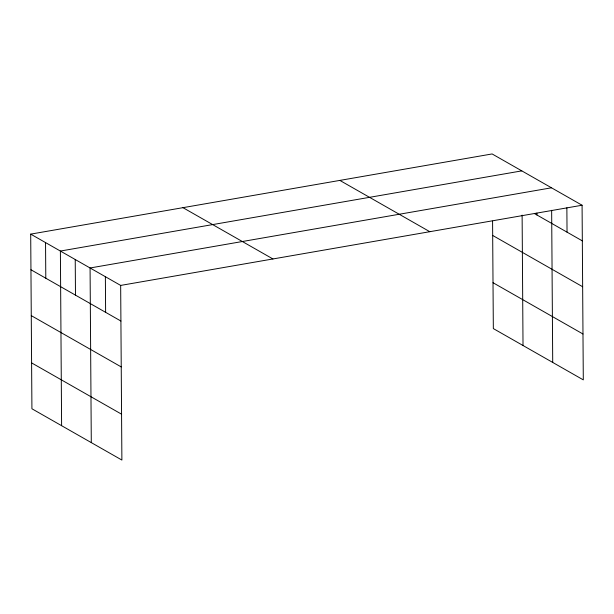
<?xml version="1.0" encoding="UTF-8"?>
<svg xmlns="http://www.w3.org/2000/svg" width="614" height="614" viewBox="0 0 614 614"><rect width="100%" height="100%" fill="white"/><g stroke="black" fill="none" stroke-linecap="round" stroke-linejoin="round"><path stroke-width="0.92" d="M30.7 234.126L120.666 285.418L121.887 460.055L31.92 408.763L30.7 234.126L492.113 153.945L582.08 205.237L583.3 379.874L493.334 328.582L492.581 221.117M521.8 170.876L60.387 251.049L61.607 425.686M551.495 187.8L90.074 267.98L91.294 442.617M120.666 285.418L582.08 205.237M534.426 213.557L582.333 240.872M492.681 235.446L582.648 286.738M339.849 180.409L429.815 231.701M493.011 282.709L582.978 334.001M182.964 207.67L272.931 258.954M30.946 269.753L120.912 321.045M31.268 315.627L121.234 366.919M31.598 362.889L121.564 414.181M566.868 207.77L567.037 232.146M551.648 210.303L552.715 362.437M536.882 213.089L536.897 214.969M522.115 215.107L523.021 345.505M105.37 276.699L105.623 312.326M75.23 259.515L75.484 295.142M45.543 242.591L45.797 278.219"/></g></svg>
